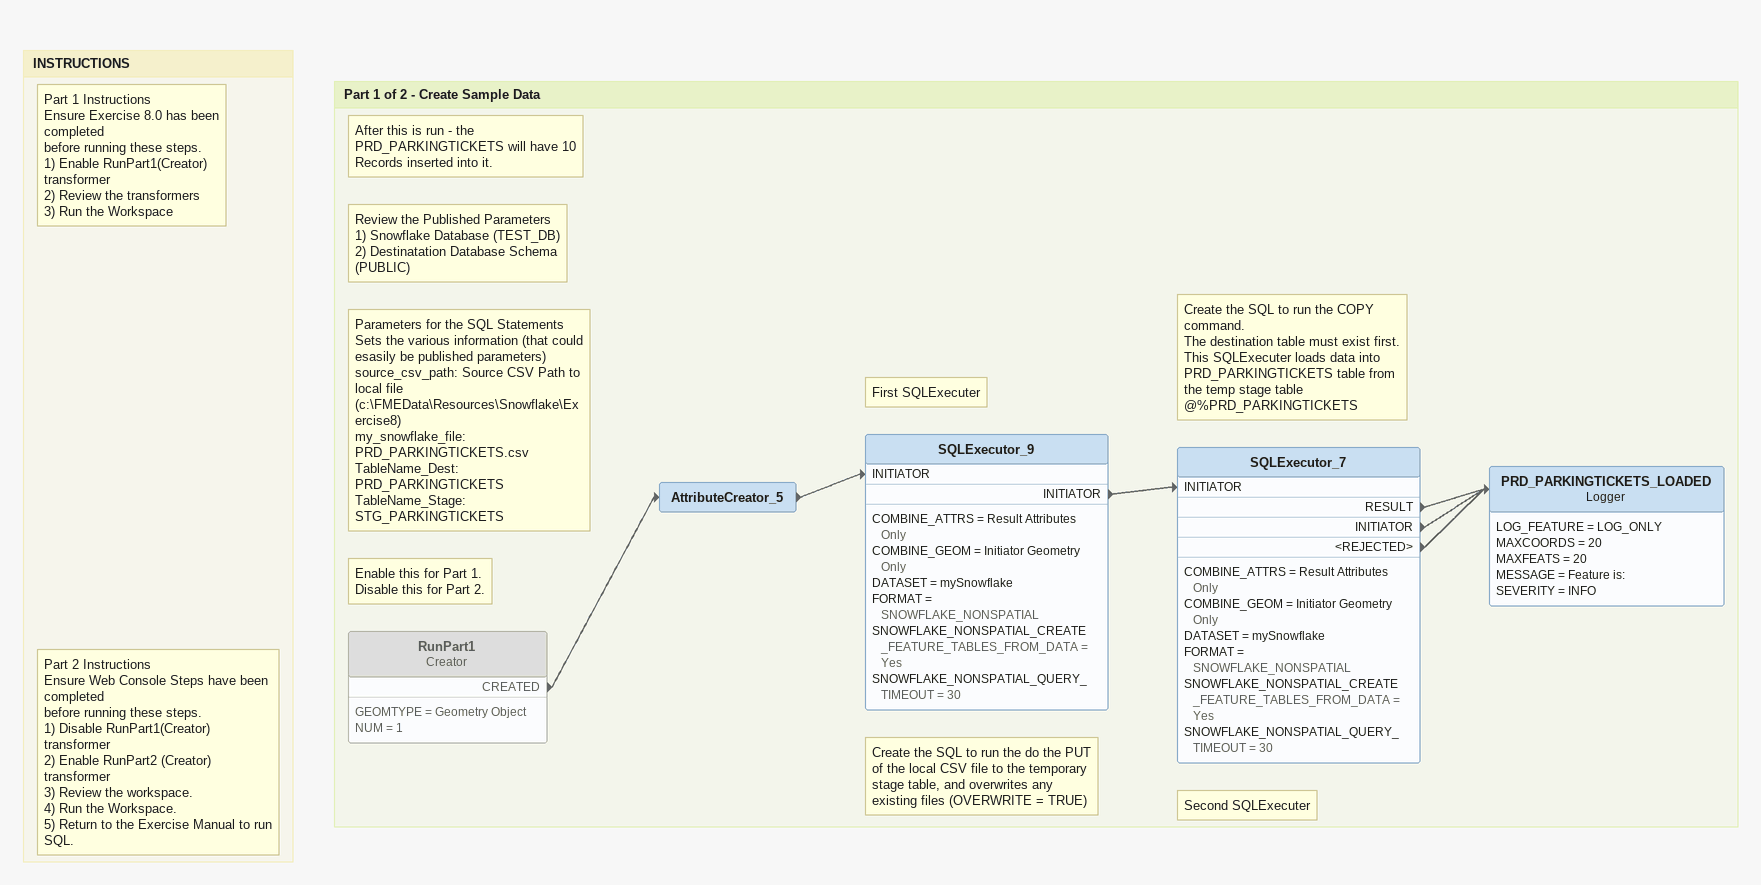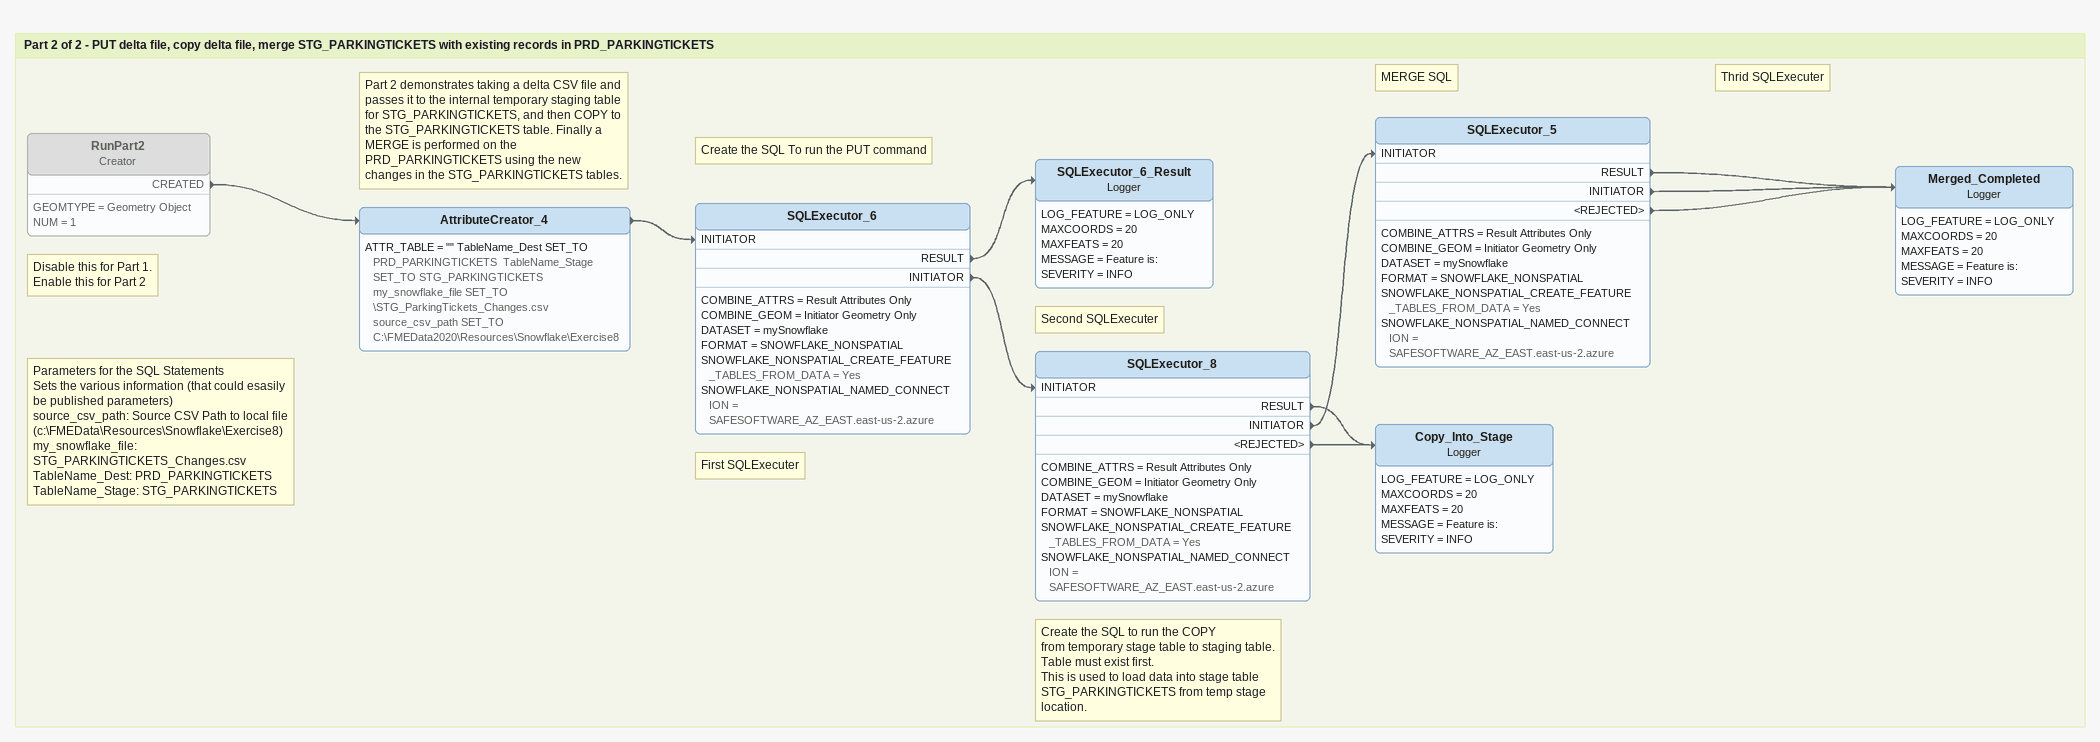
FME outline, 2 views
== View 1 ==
Bookmark: Part 1 of 2 - Create Sample Data
Note: Enable this for Part 1. / Disable this for Part 2.
RunPart1: Creator [off]
    GEOMTYPE = Geometry Object
    NUM = 1
    CREATED -> AttributeCreator_5
Note: After this is run - the PRD_PARKINGTICKETS will have 10 Records inserted into it.
Note: Review the Published Parameters / 1) Snowflake Database (TEST_DB) / 2) Destinatation Database Schema (PUBLIC)
Note: Parameters for the SQL Statements / Sets the various information (that could esasily be published parameters) / source_csv_path: Source CSV Path to local file (c:\FMEData\Resources\Snowflake\Exercise8) / my_snowflake_file: PRD_PARKINGTICKETS.csv / TableName_Dest: PRD_PARKINGTICKETS / TableName_Stage: STG_PARKINGTICKETS
AttributeCreator_5
    -> SQLExecutor_9 [INITIATOR]
Note: First SQLExecuter
Note: Create the SQL to run the do the PUT of the local CSV file to the temporary stage table, and overwrites any existing files (OVERWRITE = TRUE)
SQLExecutor_9
    COMBINE_ATTRS = Result Attributes Only
    COMBINE_GEOM = Initiator Geometry Only
    DATASET = mySnowflake
    FORMAT = SNOWFLAKE_NONSPATIAL
    SNOWFLAKE_NONSPATIAL_CREATE_FEATURE_TABLES_FROM_DATA = Yes
    SNOWFLAKE_NONSPATIAL_QUERY_TIMEOUT = 30
    INITIATOR -> SQLExecutor_7 [INITIATOR]
Note: Create the SQL to run the COPY command. / The destination table must exist first. / This SQLExecuter loads data into PRD_PARKINGTICKETS table from the temp stage table @%PRD_PARKINGTICKETS
Note: Second SQLExecuter
SQLExecutor_7
    COMBINE_ATTRS = Result Attributes Only
    COMBINE_GEOM = Initiator Geometry Only
    DATASET = mySnowflake
    FORMAT = SNOWFLAKE_NONSPATIAL
    SNOWFLAKE_NONSPATIAL_CREATE_FEATURE_TABLES_FROM_DATA = Yes
    SNOWFLAKE_NONSPATIAL_QUERY_TIMEOUT = 30
    RESULT -> PRD_PARKINGTICKETS_LOADED
    INITIATOR -> PRD_PARKINGTICKETS_LOADED
    <REJECTED> -> PRD_PARKINGTICKETS_LOADED
PRD_PARKINGTICKETS_LOADED: Logger
    LOG_FEATURE = LOG_ONLY
    MAXCOORDS = 20
    MAXFEATS = 20
    MESSAGE = Feature is:
    SEVERITY = INFO

Bookmark: INSTRUCTIONS
Note: Part 1 Instructions / Ensure Exercise 8.0 has been completed / before running these steps. / 1) Enable RunPart1(Creator) transformer / 2) Review the transformers / 3) Run the Workspace
Note: Part 2 Instructions / Ensure Web Console Steps have been completed / before running these steps. / 1) Disable RunPart1(Creator) transformer / 2) Enable RunPart2 (Creator) transformer / 3) Review the workspace. / 4) Run the Workspace. / 5) Return to the Exercise Manual to run SQL.

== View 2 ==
Bookmark: Part 2 of 2 - PUT delta file, copy delta file, merge STG_PARKINGTICKETS with existing records in PRD_PARKINGTICKETS
Note: Disable this for Part 1. / Enable this for Part 2
RunPart2: Creator [off]
    GEOMTYPE = Geometry Object
    NUM = 1
    CREATED -> AttributeCreator_4
Note: Parameters for the SQL Statements / Sets the various information (that could esasily be published parameters) / source_csv_path: Source CSV Path to local file (c:\FMEData\Resources\Snowflake\Exercise8) / my_snowflake_file: STG_PARKINGTICKETS_Changes.csv / TableName_Dest: PRD_PARKINGTICKETS / TableName_Stage: STG_PARKINGTICKETS
Note: Part 2 demonstrates taking a delta CSV file and passes it to the internal temporary staging table for STG_PARKINGTICKETS, and then COPY to the STG_PARKINGTICKETS table. Finally a MERGE is performed on the PRD_PARKINGTICKETS using the new changes in the STG_PARKINGTICKETS tables.
AttributeCreator_4
    ATTR_TABLE = "" TableName_Dest SET_TO PRD_PARKINGTICKETS  TableName_Stage SET_TO STG_PARKINGTICKETS  my_snowflake_file SET_TO \STG_ParkingTickets_Changes.csv  source_csv_path SET_TO C:\FMEData2020\Resources\Snowflake\Exercise8
    -> SQLExecutor_6 [INITIATOR]
Note: First SQLExecuter
Note: Create the SQL To run the PUT command
SQLExecutor_6
    COMBINE_ATTRS = Result Attributes Only
    COMBINE_GEOM = Initiator Geometry Only
    DATASET = mySnowflake
    FORMAT = SNOWFLAKE_NONSPATIAL
    SNOWFLAKE_NONSPATIAL_CREATE_FEATURE_TABLES_FROM_DATA = Yes
    SNOWFLAKE_NONSPATIAL_NAMED_CONNECTION = SAFESOFTWARE_AZ_EAST.east-us-2.azure
    RESULT -> SQLExecutor_6_Result
    INITIATOR -> SQLExecutor_8 [INITIATOR]
SQLExecutor_6_Result: Logger
    LOG_FEATURE = LOG_ONLY
    MAXCOORDS = 20
    MAXFEATS = 20
    MESSAGE = Feature is:
    SEVERITY = INFO
Note: Create the SQL to run the COPY / from temporary stage table to staging table. Table must exist first. / This is used to load data into stage table STG_PARKINGTICKETS from temp stage location.
Note: Second SQLExecuter
SQLExecutor_8
    COMBINE_ATTRS = Result Attributes Only
    COMBINE_GEOM = Initiator Geometry Only
    DATASET = mySnowflake
    FORMAT = SNOWFLAKE_NONSPATIAL
    SNOWFLAKE_NONSPATIAL_CREATE_FEATURE_TABLES_FROM_DATA = Yes
    SNOWFLAKE_NONSPATIAL_NAMED_CONNECTION = SAFESOFTWARE_AZ_EAST.east-us-2.azure
    RESULT -> Copy_Into_Stage
    INITIATOR -> SQLExecutor_5 [INITIATOR]
    <REJECTED> -> Copy_Into_Stage
Note: MERGE SQL
Note: Thrid SQLExecuter
SQLExecutor_5
    COMBINE_ATTRS = Result Attributes Only
    COMBINE_GEOM = Initiator Geometry Only
    DATASET = mySnowflake
    FORMAT = SNOWFLAKE_NONSPATIAL
    SNOWFLAKE_NONSPATIAL_CREATE_FEATURE_TABLES_FROM_DATA = Yes
    SNOWFLAKE_NONSPATIAL_NAMED_CONNECTION = SAFESOFTWARE_AZ_EAST.east-us-2.azure
    RESULT -> Merged_Completed
    INITIATOR -> Merged_Completed
    <REJECTED> -> Merged_Completed
Merged_Completed: Logger
    LOG_FEATURE = LOG_ONLY
    MAXCOORDS = 20
    MAXFEATS = 20
    MESSAGE = Feature is:
    SEVERITY = INFO
Copy_Into_Stage: Logger
    LOG_FEATURE = LOG_ONLY
    MAXCOORDS = 20
    MAXFEATS = 20
    MESSAGE = Feature is:
    SEVERITY = INFO
